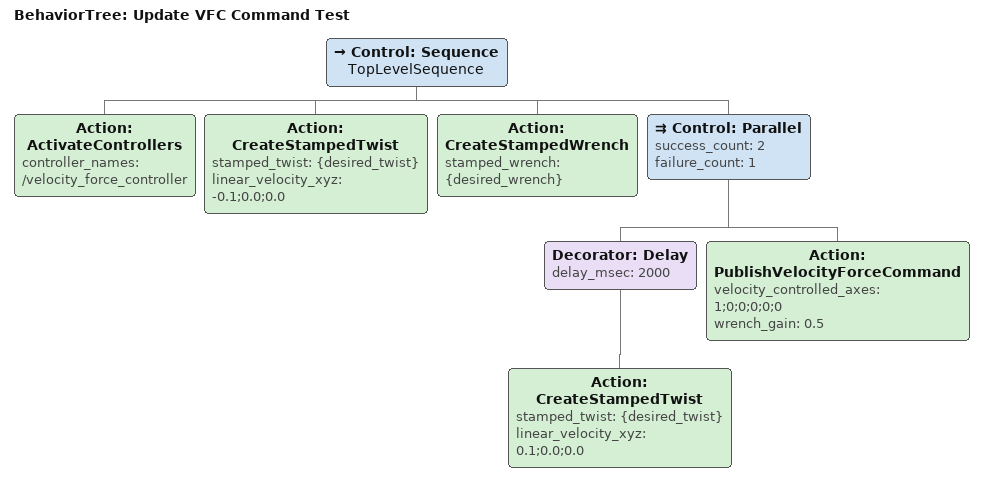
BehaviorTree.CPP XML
<?xml version="1.0" encoding="UTF-8" ?>
<root BTCPP_format="4" main_tree_to_execute="Update VFC Command Test">
  <BehaviorTree ID="Update VFC Command Test" _description="">
    <Control ID="Sequence" name="TopLevelSequence">
      <Action
        ID="ActivateControllers"
        controller_names="/velocity_force_controller"
      />
      <Action
        ID="CreateStampedTwist"
        stamped_twist="{desired_twist}"
        linear_velocity_xyz="-0.1;0.0;0.0"
      />
      <Action ID="CreateStampedWrench" stamped_wrench="{desired_wrench}" />
      <Control ID="Parallel" success_count="2" failure_count="1">
        <Decorator ID="Delay" delay_msec="2000">
          <Action
            ID="CreateStampedTwist"
            stamped_twist="{desired_twist}"
            linear_velocity_xyz="0.1;0.0;0.0"
          />
        </Decorator>
        <Action
          ID="PublishVelocityForceCommand"
          velocity_controlled_axes="1;0;0;0;0;0"
          wrench_gain="0.5"
        />
      </Control>
    </Control>
  </BehaviorTree>
</root>
